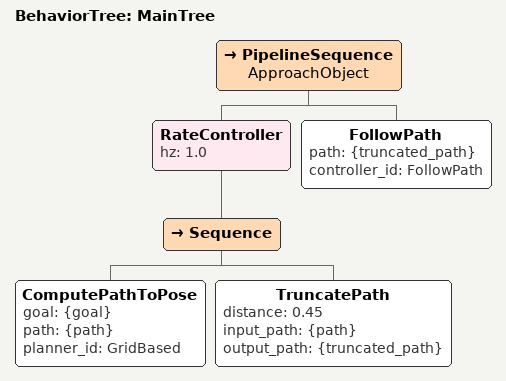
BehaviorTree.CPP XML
<root main_tree_to_execute="MainTree">
  <BehaviorTree ID="MainTree">
    <PipelineSequence name="ApproachObject">
      <RateController hz="1.0">
        <Sequence>
          <ComputePathToPose goal="{goal}" path="{path}" planner_id="GridBased"/>
          <TruncatePath distance="0.45" input_path="{path}" output_path="{truncated_path}"/>
        </Sequence>
      </RateController>
      <FollowPath path="{truncated_path}" controller_id="FollowPath"/>
    </PipelineSequence>
  </BehaviorTree>
</root>
